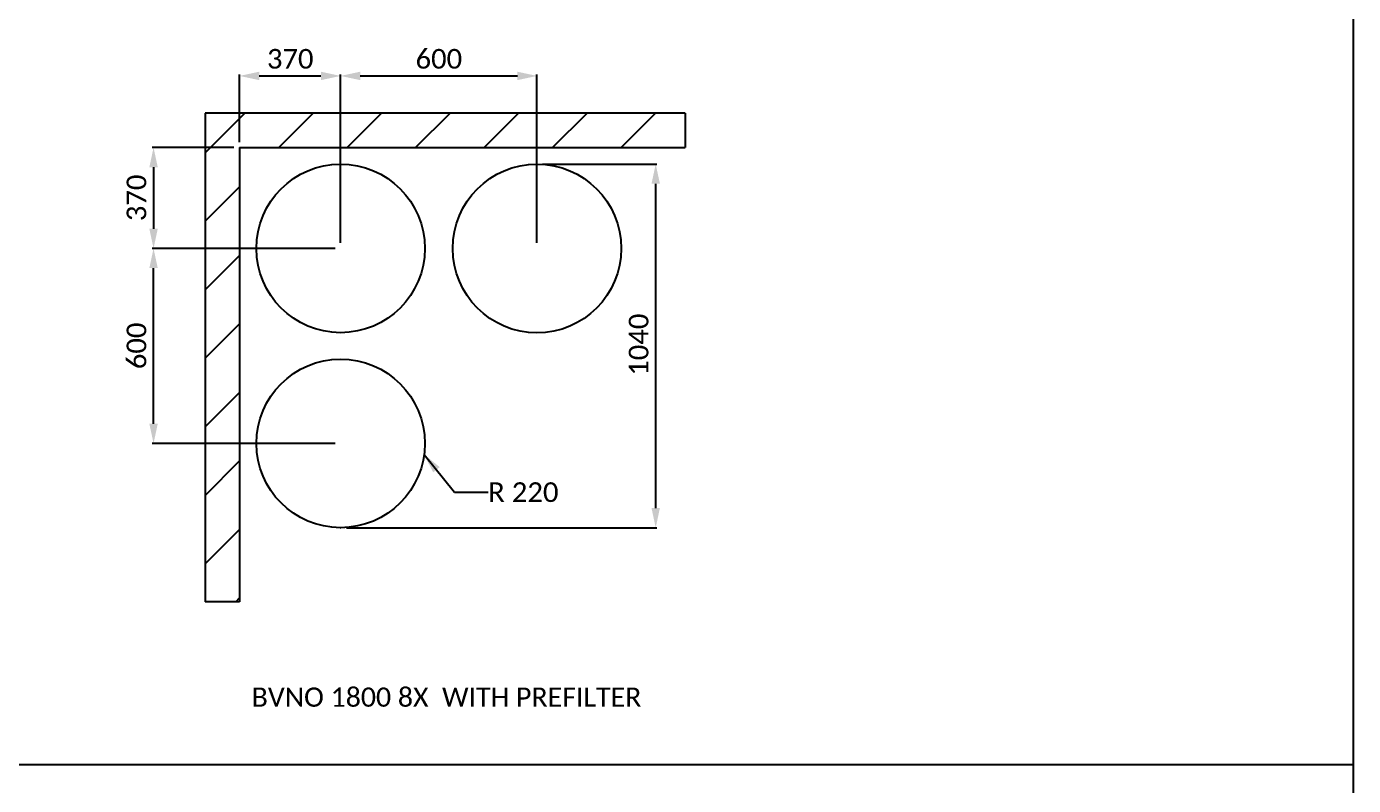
# Model space of a CAD drawing. Header units: millimetres. Extents: x 330 to 5284, y -2489 to 1657.
# Drawn here: x 3708 to 5284, y -150 to 750 of the extents above; entities that cross this region are included whole.
import ezdxf
from ezdxf.enums import TextEntityAlignment as Align

# ---------------------------------------------------------------- set-up
doc = ezdxf.new("R2010")
doc.units = ezdxf.units.MM
doc.header["$LTSCALE"] = 154
doc.header["$PDMODE"] = 3
doc.header["$PDSIZE"] = 8
doc.layers.get('0').update_dxf_attribs({"linetype": 'CONTINUOUS'})
doc.layers.get('Defpoints').update_dxf_attribs({"linetype": 'CONTINUOUS'})
doc.styles.get("Standard").update_dxf_attribs({"font": 'calibri.ttf'})
doc.dimstyles.new('DIMSTYLE_5', dxfattribs={"dimtxt": 23.333333, "dimasz": 23.333333, "dimexe": 1.5, "dimexo": 1, "dimgap": 0.875, "dimtad": 1, "dimlfac": 0.15, "dimdsep": 46, "dimtxsty": 'Standard', "dimblk": '_FILLED', "dimblk1": '_FILLED', "dimblk2": '_FILLED', "dimcen": 0.09, "dimazin": 2, "dimtp": 0.01, "dimtm": 0.01, "dimtfac": 1, "dimtofl": 0, "dimtmove": 0, "dimatfit": 3, "dimldrblk": '_FILLED', "dimfxl": 1, "dimtolj": 1, "dimarcsym": 0})
doc.dimstyles.get("Standard").update_dxf_attribs({"dimtxt": 23.333333, "dimasz": 23.333333, "dimexe": 1.5, "dimexo": 1, "dimtad": 1, "dimdsep": 46, "dimtxsty": 'Standard', "dimblk": '_FILLED', "dimblk1": '_FILLED', "dimblk2": '_FILLED', "dimcen": 0.09, "dimazin": 2, "dimtol": 1, "dimtp": 0.01, "dimtm": 0.01, "dimtfac": 1, "dimtofl": 0, "dimtmove": 0, "dimatfit": 3, "dimldrblk": '_FILLED', "dimfxl": 1, "dimtolj": 1, "dimarcsym": 0})

# ---------------------------------------------------------------- blocks, each defined once
blk = doc.blocks.new('_FILLED')
at = {"color": 0, "linetype": 'ByBlock'}
blk.add_solid([(0, 0), (-1, 0.214), (-1, -0.214)], dxfattribs=at)
blk = doc.blocks.new('*D414')
at = {"color": 0, "linetype": 'Continuous', "lineweight": -2}
for p, q in [((3954.1, 606.8), (3857.2, 606.8)), ((3858.7, 583.4), (3858.7, 510.5)), ((4074.2, 487.1), (3857.2, 487.1))]:
    blk.add_line(p, q, dxfattribs=at)
at = {"layer": 'Defpoints', "color": 0}
for p in [(3955.1, 606.8), (3858.7, 487.1), (4075.2, 487.1)]:
    blk.add_point(p, dxfattribs=at)
at = {"color": 0, "linetype": 'ByBlock', "lineweight": -2, "xscale": 23.3333333333, "yscale": 23.3333333333, "zscale": 23.3333333333}
for p, rotation in [((3858.7, 606.8), 90), ((3858.7, 487.1), 270)]:
    blk.add_blockref('_FILLED', p, dxfattribs=dict(at, rotation=rotation))
at = {"color": 0, "insert": (3826.7, 547.1), "char_height": 23.333, "attachment_point": 2, "rotation": 90, "line_spacing_factor": 0.9}
blk.add_mtext('\\A1;\\A1;370', dxfattribs=at)
blk = doc.blocks.new('*D415')
at = {"color": 0, "linetype": 'Continuous', "lineweight": -2}
for p, q in [((4074.2, 487.1), (3857.2, 487.1)), ((3858.7, 279.1), (3858.7, 463.8)), ((4074.2, 255.8), (3857.2, 255.8))]:
    blk.add_line(p, q, dxfattribs=at)
at = {"layer": 'Defpoints', "color": 0}
for p in [(3858.7, 487.1), (4075.2, 487.1), (4075.2, 255.8)]:
    blk.add_point(p, dxfattribs=at)
at = {"color": 0, "linetype": 'ByBlock', "lineweight": -2, "xscale": 23.3333333333, "yscale": 23.3333333333, "zscale": 23.3333333333}
for p, rotation in [((3858.7, 487.1), 90), ((3858.7, 255.8), 270)]:
    blk.add_blockref('_FILLED', p, dxfattribs=dict(at, rotation=rotation))
at = {"color": 0, "insert": (3826.7, 371.5), "char_height": 23.333, "attachment_point": 2, "rotation": 90, "line_spacing_factor": 0.9}
blk.add_mtext('\\A1;\\A1;600', dxfattribs=at)
blk = doc.blocks.new('*D416')
at = {"color": 0, "linetype": 'Continuous', "lineweight": -2}
for p, q in [((3960.8, 613.4), (3960.8, 693.3)), ((4080.8, 493.8), (4080.8, 693.3)), ((3984.1, 691.8), (4057.5, 691.8))]:
    blk.add_line(p, q, dxfattribs=at)
at = {"layer": 'Defpoints', "color": 0}
for p in [(4080.8, 691.8), (3960.8, 612.4), (4080.8, 492.8)]:
    blk.add_point(p, dxfattribs=at)
at = {"color": 0, "linetype": 'ByBlock', "lineweight": -2, "xscale": 23.3333333333, "yscale": 23.3333333333, "zscale": 23.3333333333, "rotation": 180}
blk.add_blockref('_FILLED', (3960.8, 691.8), dxfattribs=at)
at = {"color": 0, "linetype": 'ByBlock', "lineweight": -2, "xscale": 23.3333333333, "yscale": 23.3333333333, "zscale": 23.3333333333}
blk.add_blockref('_FILLED', (4080.8, 691.8), dxfattribs=at)
at = {"color": 0, "insert": (4021, 723.8), "char_height": 23.333, "attachment_point": 2, "line_spacing_factor": 0.9}
blk.add_mtext('\\A1;\\A1;370', dxfattribs=at)
blk = doc.blocks.new('*D417')
at = {"color": 0, "linetype": 'Continuous', "lineweight": -2}
for p, q in [((4080.8, 493.8), (4080.8, 693.3)), ((4314, 493.8), (4314, 693.3)), ((4104.2, 691.8), (4290.7, 691.8))]:
    blk.add_line(p, q, dxfattribs=at)
at = {"layer": 'Defpoints', "color": 0}
for p in [(4314, 691.8), (4080.8, 492.8), (4314, 492.8)]:
    blk.add_point(p, dxfattribs=at)
at = {"color": 0, "linetype": 'ByBlock', "lineweight": -2, "xscale": 23.3333333333, "yscale": 23.3333333333, "zscale": 23.3333333333, "rotation": 180}
blk.add_blockref('_FILLED', (4080.8, 691.8), dxfattribs=at)
at = {"color": 0, "linetype": 'ByBlock', "lineweight": -2, "xscale": 23.3333333333, "yscale": 23.3333333333, "zscale": 23.3333333333}
blk.add_blockref('_FILLED', (4314, 691.8), dxfattribs=at)
at = {"color": 0, "insert": (4197.5, 723.8), "char_height": 23.333, "attachment_point": 2, "line_spacing_factor": 0.9}
blk.add_mtext('\\A1;\\A1;600', dxfattribs=at)
blk = doc.blocks.new('*D418')
at = {"color": 0, "linetype": 'Continuous', "lineweight": -2}
for p, q in [((4320.7, 587.2), (4456.5, 587.2)), ((4455, 179.1), (4455, 563.8)), ((4087.7, 155.8), (4456.5, 155.8))]:
    blk.add_line(p, q, dxfattribs=at)
at = {"layer": 'Defpoints', "color": 0}
for p in [(4319.7, 587.2), (4455, 587.2), (4086.7, 155.8)]:
    blk.add_point(p, dxfattribs=at)
at = {"color": 0, "linetype": 'ByBlock', "lineweight": -2, "xscale": 23.3333333333, "yscale": 23.3333333333, "zscale": 23.3333333333}
for p, rotation in [((4455, 587.2), 90), ((4455, 155.8), 270)]:
    blk.add_blockref('_FILLED', p, dxfattribs=dict(at, rotation=rotation))
at = {"color": 0, "insert": (4423, 372.9), "char_height": 23.333, "attachment_point": 2, "rotation": 90, "line_spacing_factor": 0.9}
blk.add_mtext('\\A1;\\A1;1040', dxfattribs=at)

msp = doc.modelspace()

# ---------------------------------------------------------------- hatches: boundary and pattern name
h = msp.add_hatch()
h.set_pattern_fill('ANSI31', color=0, style=0, pattern_type=2)
h.set_pattern_definition([(45, (3696.23, -436.1), (-40.653, 40.653), [])])
h.paths.add_polyline_path([(3919.933, 67.982), (3960.803, 67.982), (3960.803, 606.762), (4489.907, 606.762), (4489.907, 647.632), (3919.933, 647.632)])

# ---------------------------------------------------------------- linework, layer by layer
at = {"color": 0, "linetype": 'Continuous'}
for p, q in [((5283.569, -2483.375), (5283.569, 1650.816)), ((3919.933, 647.632), (3919.933, 67.982)), ((4489.907, 647.632), (3919.933, 647.632)), ((4489.907, 647.632), (4489.907, 606.762)), ((3960.803, 606.762), (3960.803, 67.982)), ((3960.803, 606.762), (4489.907, 606.762)), ((4314.03, 587.158), (4314.058, 587.158)), ((4080.649, 155.787), (4080.997, 155.787)), ((3960.803, 67.982), (3919.933, 67.982))]:
    msp.add_line(p, q, dxfattribs=at)
msp.add_line((2726.777, -125.246), (5283.569, -125.246))
for centre, radius in [((4080.823, 487.123), 100), ((4314.03, 487.087), 100.072), ((4080.823, 255.787), 100)]:
    msp.add_circle(centre, radius, dxfattribs=at)

# ---------------------------------------------------------------- texts
at = {"color": 0, "linetype": 'Continuous', "width": 0.99355}
msp.add_text('R 220', height=23.3333, dxfattribs=at).set_placement((4255.984, 186.279), (4339.603, 186.279), align=Align.FIT)
at = {"color": 0, "linetype": 'Continuous'}
msp.add_text('BVNO 1800 8X  WITH PREFILTER', height=22.75, dxfattribs=at).set_placement((3975.15, -56.63), (3975.15, -56.63), align=Align.FIT)

# ---------------------------------------------------------------- dimensions: what is measured, and where the dimension line sits
for base, p1, p2, text, picture, middle in [((4314.03, 691.847), (4080.823, 492.79), (4314.03, 492.753), '\\A1;600', '*D417', (4197.451, 691.847)), ((4080.823, 691.847), (3960.803, 612.429), (4080.823, 492.79), '\\A1;370', '*D416', (4020.974, 691.847))]:
    dim = msp.add_linear_dim(base=base, p1=p1, p2=p2, text=text, dimstyle='DIMSTYLE_5', override={"dimtxsty": 'Standard'}, dxfattribs=at)
    dim.commit()
    dim.dimension.update_dxf_attribs({"geometry": picture, "text_midpoint": middle, "dimtype": 160})
for base, p1, p2, angle, text, picture, middle in [((3858.708, 487.123), (3955.137, 606.762), (4075.156, 487.123), 270, '\\A1;370', '*D414', (3858.708, 547.103)), ((4455.002, 587.158), (4086.664, 155.787), (4319.725, 587.158), 90, '\\A1;1040', '*D418', (4455.002, 372.894)), ((3858.708, 487.123), (4075.156, 255.787), (4075.156, 487.123), 90, '\\A1;600', '*D415', (3858.708, 371.479))]:
    dim = msp.add_linear_dim(base=base, p1=p1, p2=p2, angle=angle, text=text, dimstyle='DIMSTYLE_5', override={"dimtxsty": 'Standard'}, dxfattribs=at)
    dim.commit()
    dim.dimension.update_dxf_attribs({"geometry": picture, "text_midpoint": middle, "dimtype": 160})

# ---------------------------------------------------------------- leaders
msp.add_leader([(4179.963, 242.702), (4215.984, 197.945), (4255.984, 197.945)], dimstyle='Standard', override={"dimtad": 0}, dxfattribs=at)

doc.saveas('drawing.dxf')
